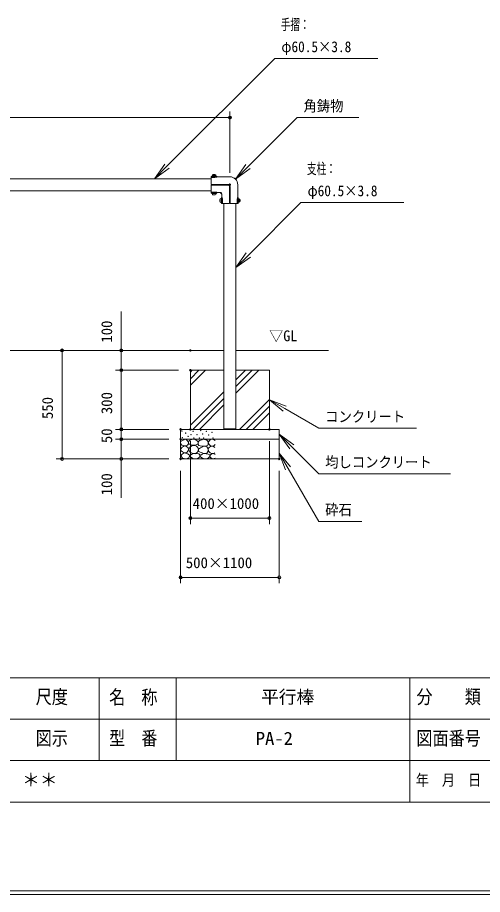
# Model space of a CAD drawing. Units: millimetres, scale not verified. Extents: x 0 to 420, y 0 to 297.
# Drawn here: x 201.5 to 280, y -0.3 to 147.8 of the extents above; entities that cross this region are included whole.
import ezdxf
from ezdxf.enums import TextEntityAlignment as Align

# ---------------------------------------------------------------- set-up
doc = ezdxf.new("R2010")
doc.units = ezdxf.units.MM
doc.header["$LTSCALE"] = 0.5
doc.header["$PDMODE"] = 32
doc.header["$PDSIZE"] = 0.25
for name, color, linetype, lineweight in [('DEFPOINTS_3', 7, 'Continuous', 0), ('LY_2', 7, 'Continuous', 0), ('LY_5', 7, 'Continuous', 0), ('LY_6', 7, 'Continuous', 0)]:
    doc.layers.add(name, color=color, linetype=linetype, lineweight=lineweight)
doc.layers.add('LY_4', color=7, linetype='Continuous')
doc.styles.add('ＭＳ ゴシック', font='')
doc.styles.get('ＭＳ ゴシック').set_extended_font_data('MS Gothic')

# ---------------------------------------------------------------- blocks, each defined once
blk = doc.blocks.new('-010-_DOTBLANK')
at = {"color": 7, "linetype": 'Continuous', "lineweight": 0}
blk.add_line((-0.5, 0), (-1, 0), dxfattribs=at)
blk.add_circle((0, 0), 0.5, dxfattribs=at)
blk = doc.blocks.new('-001-MS_2')
at = {"color": 7, "linetype": 'Continuous', "lineweight": 0}
for p, q in [((3.92, 89.34), (0.27, 83.88)), ((9.77, 93.38), (3.92, 89.34)), ((15.99, 96.86), (9.77, 93.38)), ((22.45, 99.4), (15.99, 96.86)), ((29.91, 96.94), (22.45, 99.4)), ((36.07, 92.11), (29.91, 96.94)), ((39.03, 87.18), (36.07, 92.11)), ((43.36, 91), (39.71, 84.09)), ((51.33, 96.79), (43.36, 91)), ((56.97, 98.88), (51.33, 96.79)), ((61.87, 99.49), (56.97, 98.88)), ((73.64, 97.86), (61.87, 99.49)), ((84.31, 91.65), (73.64, 97.86)), ((89.01, 86.31), (84.31, 91.65)), ((92.03, 89.85), (90.14, 85.46)), ((96.8, 93), (92.03, 89.85)), ((102.95, 95.22), (96.8, 93)), ((108.43, 97.47), (102.95, 95.22)), ((113.69, 99.7), (108.43, 97.47)), ((121.01, 98.66), (113.69, 99.7)), ((128.19, 96.48), (121.01, 98.66)), ((132.84, 94.49), (128.19, 96.48)), ((136.25, 92), (132.84, 94.49)), ((139.31, 87.51), (136.25, 92)), ((142.65, 88.94), (140.78, 82.21)), ((147.12, 94.25), (142.65, 88.94)), ((152.27, 97.95), (147.12, 94.25)), ((157.89, 99.64), (152.27, 97.95)), ((166.57, 98.15), (157.89, 99.64)), ((175, 93.3), (166.57, 98.15)), ((0.27, 83.88), (1.28, 76.29)), ((2.69, 52.66), (0.27, 45.85)), ((0.27, 45.85), (3.9, 41.03)), ((1.28, 76.29), (6.29, 69.94)), ((9.14, 59.48), (2.69, 52.66)), ((6.29, 69.94), (13.15, 67.35)), ((14.58, 63.66), (9.14, 59.48)), ((13.15, 67.35), (20.86, 67.08)), ((19.91, 66.45), (14.58, 63.66)), ((31.08, 63.24), (19.91, 66.45)), ((20.86, 67.08), (28.48, 67.69)), ((28.48, 67.69), (34.81, 70.25)), ((39.24, 55.99), (31.08, 63.24)), ((34.81, 70.25), (38.56, 75.54)), ((37.66, 39.2), (40.76, 47.48)), ((38.56, 75.54), (39.88, 81.98)), ((39.88, 81.98), (39.03, 87.18)), ((40.76, 47.48), (39.24, 55.99)), ((39.71, 84.09), (40.58, 80.12)), ((40.58, 80.12), (44.3, 75.71)), ((47.31, 59.54), (41.33, 48.68)), ((41.33, 48.68), (43.97, 41.48)), ((44.3, 75.71), (53.79, 70.93)), ((61.06, 67.6), (47.31, 59.54)), ((53.79, 70.93), (63.76, 69.49)), ((72.24, 68.87), (61.06, 67.6)), ((63.76, 69.49), (71.12, 69.32)), ((71.12, 69.32), (78.63, 70.84)), ((81.06, 65.44), (72.24, 68.87)), ((78.63, 70.84), (86.23, 75.46)), ((87.97, 57.29), (81.06, 65.44)), ((85.4, 34.78), (90.25, 46.52)), ((86.23, 75.46), (89.98, 81.65)), ((90.25, 46.52), (87.97, 57.29)), ((89.98, 81.65), (89.01, 86.31)), ((90.14, 85.46), (89.71, 79.83)), ((89.71, 79.83), (90, 73.7)), ((90, 73.7), (92.39, 68.55)), ((91.06, 48.76), (90.07, 43.23)), ((95.41, 53.53), (91.06, 48.76)), ((92.39, 68.55), (99.76, 65.68)), ((101.61, 57.14), (95.41, 53.53)), ((99.76, 65.68), (108.86, 65.33)), ((107.19, 60.29), (101.61, 57.14)), ((112.69, 63.08), (107.19, 60.29)), ((108.86, 65.33), (116.14, 64.75)), ((123.7, 64.21), (112.69, 63.08)), ((116.14, 64.75), (123.36, 64.44)), ((123.36, 64.44), (131.47, 65.82)), ((133.77, 60.92), (123.7, 64.21)), ((131.47, 65.82), (137.86, 69.63)), ((139.09, 54.29), (133.77, 60.92)), ((137.86, 69.63), (140.56, 75.29)), ((138.87, 35.72), (140.8, 45.79)), ((140.8, 45.79), (139.09, 54.29)), ((140.9, 81.8), (139.31, 87.51)), ((140.56, 75.29), (140.9, 81.8)), ((140.78, 82.21), (144.45, 73.44)), ((142.41, 54.25), (140.78, 47.04)), ((140.78, 47.04), (143.44, 38.43)), ((146.8, 60.03), (142.41, 54.25)), ((144.45, 73.44), (152.5, 67)), ((152.77, 63.87), (146.8, 60.03)), ((152.5, 67), (160.8, 64.62)), ((159.47, 65.1), (152.77, 63.87)), ((167.54, 62.64), (159.47, 65.1)), ((160.8, 64.62), (168.03, 65.73)), ((174.68, 57.18), (167.54, 62.64)), ((168.03, 65.73), (172.08, 69.11)), ((172.08, 69.11), (175, 73.65)), ((7.78, 24.5), (0.96, 15.68)), ((0.96, 15.68), (9.45, 4.41)), ((3.9, 41.03), (10.41, 36.67)), ((19.09, 30.52), (7.78, 24.5)), ((9.45, 4.41), (27.89, 0.3)), ((10.41, 36.67), (17.05, 32.38)), ((17.05, 32.38), (23.72, 30.33)), ((36.88, 25.89), (19.09, 30.52)), ((23.72, 30.33), (31.36, 32.78)), ((27.89, 0.3), (42.24, 6.41)), ((31.36, 32.78), (37.66, 39.2)), ((47.66, 16.78), (36.88, 25.89)), ((42.24, 6.41), (47.66, 16.78)), ((43.97, 41.48), (49.17, 35.16)), ((51.59, 21.5), (47.28, 16.1)), ((47.28, 16.1), (49.96, 11.42)), ((49.17, 35.16), (61.76, 28.31)), ((49.96, 11.42), (55.93, 6.91)), ((60.52, 25.56), (51.59, 21.5)), ((55.93, 6.91), (62.4, 3.07)), ((68.66, 27), (60.52, 25.56)), ((61.76, 28.31), (75.12, 27.32)), ((62.4, 3.07), (69.71, 0.69)), ((76.2, 26.37), (68.66, 27)), ((69.71, 0.69), (81.56, 0.93)), ((75.12, 27.32), (85.4, 34.78)), ((85.1, 27.83), (76.2, 26.37)), ((81.56, 0.93), (91.88, 5.02)), ((93.5, 25.29), (85.1, 27.83)), ((90.07, 43.23), (92.15, 37.68)), ((91.88, 5.02), (96.58, 9.83)), ((92.15, 37.68), (98.86, 33.92)), ((97.57, 20.71), (93.5, 25.29)), ((96.58, 9.83), (98.63, 15.56)), ((98.63, 15.56), (97.57, 20.71)), ((100.07, 17.31), (98.23, 13.88)), ((98.23, 13.88), (102.2, 8.39)), ((98.86, 33.92), (107.01, 32.27)), ((103.1, 19.83), (100.07, 17.31)), ((102.2, 8.39), (112.02, 4.15)), ((110.04, 24.61), (103.1, 19.83)), ((107.01, 32.27), (113.43, 30.11)), ((118.5, 28.21), (110.04, 24.61)), ((112.02, 4.15), (121.76, 0.92)), ((113.43, 30.11), (119.72, 27.95)), ((124.44, 26.75), (118.5, 28.21)), ((119.72, 27.95), (126.09, 26.92)), ((121.76, 0.92), (130.94, 0.37)), ((130.67, 25.5), (124.44, 26.75)), ((126.09, 26.92), (132.69, 28.49)), ((140.33, 24.68), (130.67, 25.5)), ((130.94, 0.37), (141.78, 4.87)), ((132.69, 28.49), (138.87, 35.72)), ((147.97, 20.91), (140.33, 24.68)), ((141.78, 4.87), (148.51, 12.53)), ((143.44, 38.43), (149.65, 31.51)), ((149.32, 16.52), (147.97, 20.91)), ((148.51, 12.53), (149.32, 16.52)), ((152.98, 22.43), (148.7, 15.67)), ((148.7, 15.67), (149.31, 12)), ((149.31, 12), (152.19, 7.75)), ((149.65, 31.51), (157.29, 27.64)), ((152.19, 7.75), (159.35, 2.28)), ((161.69, 26.76), (152.98, 22.43)), ((157.29, 27.64), (164.86, 26.76)), ((159.35, 2.28), (166.76, 0.46)), ((168.98, 25.96), (161.69, 26.76)), ((164.86, 26.76), (170.01, 28.2)), ((166.76, 0.46), (171.06, 1.51)), ((175, 22.64), (168.98, 25.96)), ((170.01, 28.2), (174.68, 30.88)), ((171.06, 1.51), (175, 3.63))]:
    blk.add_line(p, q, dxfattribs=at)
for centre in [(6.61, 142.18), (63.96, 139.96), (102.42, 144.09), (130.53, 139.5), (158.91, 135.17), (9.77, 107.32), (25.62, 130.77), (38.61, 113.98), (52.55, 123.48), (67.44, 106.37), (83.5, 123.55), (95.12, 106.52), (112.42, 127.06), (117.28, 105.98), (142.69, 120.85), (164.31, 105.98)]:
    blk.add_circle(centre, 1, dxfattribs=at)
blk = doc.blocks.new('-002-_U2')
at = {"color": 7, "linetype": 'Continuous', "lineweight": 0}
for p, q in [((-1, 0.1667), (0, 0)), ((0, 0), (-1, 0)), ((-1, -0.1667), (0, 0))]:
    blk.add_line(p, q, dxfattribs=at)

msp = doc.modelspace()

# ---------------------------------------------------------------- linework, layer by layer
at = {"layer": 'DEFPOINTS_3'}
msp.add_line((0.25, 0.3069), (420.25, 0.3069), dxfattribs=at)
at = {"layer": 'LY_2'}
for p, q in [((17.75, 36.3069), (402.75, 36.3069)), ((215.25, 36.3069), (215.25, 22.3069)), ((228.25, 36.3069), (228.25, 22.3069)), ((267.75, 36.3069), (267.75, 15.3069)), ((160.25, 29.3069), (215.25, 29.3069)), ((215.25, 29.3069), (332.75, 29.3069)), ((160.25, 22.3069), (402.75, 22.3069)), ((17.75, 15.3069), (402.75, 15.3069))]:
    msp.add_line(p, q, dxfattribs=at)
at = {"layer": 'LY_5'}
for p, q in [((73.8438, 120.5991), (234.1771, 120.5991)), ((234.1771, 119.6408), (234.1771, 120.9658)), ((234.6771, 120.8364), (234.1771, 120.8364)), ((235.1438, 120.9991), (234.2104, 120.9991)), ((235.0104, 121.0658), (234.3438, 121.0658)), ((234.3438, 120.9991), (234.3438, 121.0658)), ((235.0104, 120.9991), (234.3438, 120.9991)), ((234.3704, 121.0658), (234.3704, 121.1491)), ((234.3704, 121.1491), (234.9838, 121.1491)), ((234.3704, 121.0658), (234.9838, 121.0658)), ((234.3888, 121.1824), (234.9654, 121.1824)), ((234.3888, 121.1491), (234.3888, 121.1824)), ((234.3888, 121.1491), (234.9654, 121.1491)), ((234.5438, 121.3274), (234.8104, 121.3274)), ((234.6727, 121.1491), (234.6504, 121.0658)), ((234.7553, 120.8376), (234.6771, 120.8364)), ((234.7038, 121.1491), (234.6815, 121.0658)), ((234.8316, 120.8411), (234.7553, 120.8376)), ((234.9041, 120.8469), (234.8316, 120.8411)), ((234.971, 120.8548), (234.9041, 120.8469)), ((234.9654, 121.1491), (234.9654, 121.1824)), ((235.0307, 120.8645), (234.971, 120.8548)), ((234.9838, 121.0658), (234.9838, 121.1491)), ((235.0104, 120.9991), (235.0104, 121.0658)), ((235.0816, 120.876), (235.0307, 120.8645)), ((235.1226, 120.8888), (235.0816, 120.876)), ((235.1526, 120.9028), (235.1226, 120.8888)), ((235.171, 120.9174), (235.1526, 120.9028)), ((235.1771, 120.9324), (235.171, 120.9174)), ((235.1771, 120.9324), (235.1771, 120.9658)), ((235.1771, 120.9324), (237.3521, 120.9324)), ((238.1829, 120.642), (238.1888, 120.648)), ((238.2301, 120.6774), (238.1888, 120.648)), ((238.4304, 120.4771), (238.2301, 120.6774)), ((238.395, 120.4299), (238.401, 120.4358)), ((238.4304, 120.4771), (238.401, 120.4358)), ((155.0188, 118.5824), (234.1771, 118.5824)), ((234.1771, 119.6408), (237.0104, 119.6408)), ((234.1771, 118.2158), (234.1771, 119.5408)), ((234.1771, 119.5408), (237.0104, 119.5408)), ((237.2938, 116.4241), (237.2938, 119.2574)), ((237.3938, 116.4241), (237.3938, 119.2574)), ((238.6854, 117.4241), (238.6854, 119.5991)), ((234.6771, 118.3451), (234.1771, 118.3451)), ((235.1438, 118.1824), (234.2104, 118.1824)), ((235.0771, 118.1824), (234.2771, 118.1824)), ((234.2771, 118.0991), (234.2771, 118.1824)), ((234.2771, 118.0991), (235.0771, 118.0991)), ((234.3604, 118.0991), (234.4354, 118.0991)), ((234.9188, 118.0991), (234.4354, 118.0991)), ((234.8604, 117.8791), (234.4938, 117.8791)), ((234.7553, 118.3439), (234.6771, 118.3451)), ((234.8316, 118.3404), (234.7553, 118.3439)), ((234.9041, 118.3346), (234.8316, 118.3404)), ((234.971, 118.3268), (234.9041, 118.3346)), ((234.9938, 118.0991), (234.9188, 118.0991)), ((235.0307, 118.317), (234.971, 118.3268)), ((235.0816, 118.3055), (235.0307, 118.317)), ((235.0771, 118.0991), (235.0771, 118.1824)), ((235.1226, 118.2927), (235.0816, 118.3055)), ((235.1526, 118.2788), (235.1226, 118.2927)), ((235.171, 118.2641), (235.1526, 118.2788)), ((235.1771, 118.2491), (235.171, 118.2641)), ((235.1771, 118.2491), (235.8021, 118.2491)), ((235.1771, 118.2491), (235.1771, 118.2158)), ((235.6321, 116.7408), (235.6321, 117.1074)), ((235.7605, 118.2079), (235.79, 118.2491)), ((235.9609, 118.0075), (235.7605, 118.2079)), ((235.8521, 117.3241), (235.8521, 116.5241)), ((235.8521, 117.3241), (235.9354, 117.3241)), ((235.8521, 117.2408), (235.8521, 117.1658)), ((235.8521, 116.6824), (235.8521, 117.1658)), ((235.9354, 117.3908), (235.9354, 116.4574)), ((235.9354, 116.5241), (235.9354, 117.3241)), ((235.9609, 118.0075), (236.0021, 118.037)), ((236.0021, 117.4241), (235.9688, 117.4241)), ((236.0021, 117.4241), (236.0021, 118.0491)), ((236.0021, 117.4241), (236.0171, 117.4179)), ((236.0171, 117.4179), (236.0318, 117.3996)), ((236.0318, 117.3996), (236.0457, 117.3696)), ((236.0457, 117.3696), (236.0585, 117.3286)), ((236.0585, 117.3286), (236.07, 117.2777)), ((236.07, 117.2777), (236.0798, 117.218)), ((236.0798, 117.218), (236.0876, 117.1511)), ((236.0876, 117.1511), (236.0934, 117.0786)), ((236.0934, 117.0786), (236.0969, 117.0023)), ((238.5941, 117.0786), (238.5906, 117.0023)), ((238.5999, 117.1511), (238.5941, 117.0786)), ((238.6078, 117.218), (238.5999, 117.1511)), ((238.6176, 117.2777), (238.6078, 117.218)), ((238.629, 117.3286), (238.6176, 117.2777)), ((238.6419, 117.3696), (238.629, 117.3286)), ((238.6558, 117.3996), (238.6419, 117.3696)), ((238.6704, 117.4179), (238.6558, 117.3996)), ((238.6854, 117.4241), (238.6704, 117.4179)), ((238.6854, 117.4241), (238.7188, 117.4241)), ((238.7521, 117.3908), (238.7521, 116.4574)), ((238.7521, 116.5908), (238.7521, 117.2574)), ((238.7521, 117.2574), (238.8188, 117.2574)), ((238.8188, 116.5908), (238.8188, 117.2574)), ((238.8188, 117.2308), (238.9021, 117.2308)), ((238.8188, 117.2308), (238.8188, 116.6174)), ((238.9021, 117.2308), (238.9021, 116.6174)), ((238.9021, 117.2124), (238.9021, 116.6358)), ((238.9021, 117.2124), (238.9354, 117.2124)), ((238.9354, 117.2124), (238.9354, 116.6358)), ((239.0804, 117.0574), (239.0804, 116.7908)), ((235.8521, 116.6074), (235.8521, 116.6824)), ((235.8521, 116.5241), (235.9354, 116.5241)), ((237.2938, 116.4241), (235.9688, 116.4241)), ((236.0969, 117.0023), (236.0981, 116.9241)), ((236.0981, 116.9241), (236.0981, 116.4241)), ((236.3354, 78.2658), (236.3354, 116.4241)), ((238.7188, 116.4241), (237.3938, 116.4241)), ((238.3521, 78.2658), (238.3521, 116.4241)), ((238.5906, 117.0023), (238.5894, 116.9241)), ((238.5894, 116.9241), (238.5894, 116.4241)), ((238.7521, 116.5908), (238.8188, 116.5908)), ((238.9021, 116.9285), (238.8188, 116.9508)), ((238.9021, 116.8974), (238.8188, 116.9197)), ((238.8188, 116.6174), (238.9021, 116.6174)), ((238.9021, 116.6358), (238.9354, 116.6358)), ((236.3354, 91.5991), (155.0188, 91.5991)), ((254.0104, 91.5991), (238.3521, 91.5991)), ((236.3354, 88.2658), (230.6771, 88.2658)), ((230.6771, 88.2658), (230.6771, 78.2658)), ((244.0104, 88.2658), (238.3521, 88.2658)), ((238.3521, 84.3956), (242.2222, 88.2658)), ((238.3521, 85.5182), (241.0997, 88.2658)), ((238.3521, 86.6407), (239.9772, 88.2658)), ((244.0104, 78.2658), (244.0104, 88.2658)), ((238.9574, 78.2658), (244.0104, 83.3188)), ((240.08, 78.2658), (244.0104, 82.1962)), ((241.2025, 78.2658), (244.0104, 81.0737)), ((245.6771, 78.2658), (229.0104, 78.2658)), ((229.0104, 78.2658), (229.0104, 76.5991)), ((236.3354, 78.3658), (238.3521, 78.3658)), ((236.3354, 78.2658), (238.3521, 78.2658)), ((245.6771, 76.5991), (245.6771, 78.2658)), ((245.6771, 78.2658), (245.6771, 76.5991)), ((245.6771, 76.5991), (245.6771, 77.4324)), ((245.6771, 76.5991), (229.0104, 76.5991)), ((229.0104, 76.5991), (229.0104, 73.2658)), ((245.6771, 73.2658), (245.6771, 76.5991)), ((229.0104, 73.2658), (245.6771, 73.2658)), ((1.252, -0.3069), (419.248, -0.3069))]:
    msp.add_line(p, q, dxfattribs=at)
for centre, radius, start, end in [((234.2104, 120.9658), 0.0333, 90, 180), ((234.6771, 121.0296), 0.3263, 114.11411, 152.06758), ((234.6771, 121.0296), 0.3263, 27.93242, 65.88589), ((235.1438, 120.9658), 0.0333, 0, 90), ((237.3521, 119.5991), 1.3333, 0, 90), ((237.0104, 119.2574), 0.3833, 0, 90), ((237.0104, 119.2574), 0.2833, 0, 90), ((234.2104, 118.2158), 0.0333, 180, 270), ((234.3604, 118.0658), 0.0333, 90, 202.30281), ((234.638, 118.1796), 0.3333, 202.30281, 244.36275), ((234.7162, 118.1796), 0.3333, 295.63725, 337.69719), ((234.9938, 118.0658), 0.0333, 337.69719, 90), ((235.1438, 118.2158), 0.0333, 270, 0), ((235.9326, 116.9632), 0.3333, 112.30281, 154.36275), ((235.8021, 118.0491), 0.2, 0, 90), ((235.8188, 117.2408), 0.0333, 0, 112.30281), ((235.9688, 117.3908), 0.0333, 90, 180), ((238.7188, 117.3908), 0.0333, 0, 90), ((238.7826, 116.9241), 0.3263, 24.11411, 62.06758), ((235.9326, 116.885), 0.3333, 205.63725, 247.69719), ((235.8188, 116.6074), 0.0333, 247.69719, 0), ((235.9688, 116.4574), 0.0333, 180, 270), ((238.7188, 116.4574), 0.0333, 270, 0), ((238.7826, 116.9241), 0.3263, 297.93242, 335.88589)]:
    msp.add_arc(centre, radius, start, end, dxfattribs=at)
at = {"layer": 'LY_6'}
for p, q in [((226.7193, 122.7204), (244.9313, 140.9324)), ((244.9313, 140.9324), (245.9313, 140.9324)), ((245.9313, 140.9324), (262.3267, 140.9324)), ((237.3438, 121.5908), (237.3438, 131.9324)), ((70.6771, 130.9324), (237.3438, 130.9324)), ((240.4162, 122.6632), (248.6854, 130.9324)), ((248.6854, 130.9324), (249.6854, 130.9324)), ((249.6854, 130.9324), (259.1387, 130.9324)), ((240.4734, 107.7163), (249.3563, 116.5991)), ((249.3563, 116.5991), (250.3563, 116.5991)), ((250.3563, 116.5991), (266.7517, 116.5991)), ((219.0104, 91.5991), (219.0104, 98.1848)), ((228.6771, 91.5991), (208.0104, 91.5991)), ((209.0104, 73.2658), (209.0104, 91.5991)), ((228.6771, 91.5991), (218.0104, 91.5991)), ((219.0104, 88.2658), (219.0104, 91.5991)), ((228.6771, 88.2658), (218.0104, 88.2658)), ((228.6771, 88.2658), (218.0104, 88.2658)), ((219.0104, 78.2658), (219.0104, 88.2658)), ((230.6771, 85.7009), (233.242, 88.2658)), ((230.6771, 86.8234), (232.1195, 88.2658)), ((230.6771, 87.9459), (230.9969, 88.2658)), ((230.6771, 78.9657), (236.3354, 84.624)), ((231.0997, 78.2658), (236.3354, 83.5015)), ((232.2222, 78.2658), (236.3354, 82.379)), ((246.6085, 81.7658), (252.3438, 78.4545)), ((219.0104, 78.2658), (219.0104, 81.2658)), ((219.0104, 78.2658), (219.0104, 79.3372)), ((227.0104, 78.2658), (218.0104, 78.2658)), ((227.0104, 78.2658), (218.0104, 78.2658)), ((219.0104, 76.5991), (219.0104, 78.2658)), ((252.3438, 78.4545), (253.3438, 78.4545)), ((253.3438, 78.4545), (268.8698, 78.4545)), ((227.0104, 76.5991), (218.0104, 76.5991)), ((227.0104, 76.5991), (218.0104, 76.5991)), ((219.0104, 76.5991), (219.0104, 73.5991)), ((219.0104, 73.2658), (219.0104, 76.5991)), ((230.6771, 76.2658), (230.6771, 62.2658)), ((244.0104, 76.2658), (244.0104, 62.2658)), ((247.7994, 75.3227), (252.3438, 70.7658)), ((227.0104, 73.2658), (208.0104, 73.2658)), ((227.0104, 73.2658), (218.0104, 73.2658)), ((219.0104, 66.6801), (219.0104, 73.2658)), ((229.0104, 71.2658), (229.0104, 52.2658)), ((245.6771, 71.2658), (245.6771, 52.2658)), ((247.1771, 71.6677), (252.3438, 62.7188)), ((252.3438, 70.7658), (253.3438, 70.7658)), ((253.3438, 70.7658), (274.5938, 70.7658)), ((244.0104, 63.2658), (230.6771, 63.2658)), ((252.3438, 62.7188), (253.3438, 62.7188)), ((253.3438, 62.7188), (259.629, 62.7188)), ((245.6771, 53.2658), (229.0104, 53.2658))]:
    msp.add_line(p, q, dxfattribs=at)
for p in [(237.3438, 130.9324), (237.3438, 119.5908), (209.0104, 91.5991), (219.0104, 91.5991), (230.6771, 91.5991), (230.6771, 91.5991), (219.0104, 88.2658), (230.6771, 88.2658), (230.6771, 88.2658), (219.0104, 78.2658), (229.0104, 78.2658), (229.0104, 78.2658), (230.6771, 78.2658), (244.0104, 78.2658), (219.0104, 76.5991), (229.0104, 76.5991), (229.0104, 76.5991), (229.0104, 73.2658), (229.0104, 73.2658), (229.0104, 73.2658), (245.6771, 73.2658), (230.6771, 63.2658), (229.0104, 53.2658)]:
    msp.add_point(p, dxfattribs=at)

# ---------------------------------------------------------------- block references
for name, p, xscale, yscale in [('-010-_DOTBLANK', (237.3438, 130.9324), 0.5, 0.5), ('-001-MS_2', (229.0104, 73.2658), 0.033333, 0.033333), ('-010-_DOTBLANK', (244.0104, 63.2658), 0.5, 0.5), ('-010-_DOTBLANK', (245.6771, 53.2658), 0.5, 0.5)]:
    msp.add_blockref(name, p, dxfattribs=dict(at, xscale=xscale, yscale=yscale))
for name, p, xscale, yscale, rotation in [('-002-_U2', (224.5979, 120.5991), 3, 3, 225), ('-002-_U2', (238.2949, 120.5419), 3, 3, 225), ('-002-_U2', (238.3521, 105.5949), 3, 3, 225), ('-010-_DOTBLANK', (209.0104, 91.5991), 0.5, 0.5, 90), ('-010-_DOTBLANK', (219.0104, 91.5991), 0.5, 0.5, 90), ('-010-_DOTBLANK', (219.0104, 88.2658), 0.5, 0.5, 270), ('-010-_DOTBLANK', (219.0104, 88.2658), 0.5, 0.5, 90), ('-002-_U2', (244.0104, 83.2658), 3, 3, 150), ('-010-_DOTBLANK', (219.0104, 78.2658), 0.5, 0.5, 270), ('-010-_DOTBLANK', (219.0104, 78.2658), 0.5, 0.5, 270), ('-002-_U2', (245.681, 77.4469), 3, 3, 134.92104), ('-010-_DOTBLANK', (219.0104, 76.5991), 0.5, 0.5, 90), ('-010-_DOTBLANK', (219.0104, 76.5991), 0.5, 0.5, 90), ('-002-_U2', (245.6771, 74.2658), 3, 3, 120), ('-010-_DOTBLANK', (209.0104, 73.2658), 0.5, 0.5, 270), ('-010-_DOTBLANK', (219.0104, 73.2658), 0.5, 0.5, 270), ('-010-_DOTBLANK', (230.6771, 63.2658), 0.5, 0.5, 180), ('-010-_DOTBLANK', (229.0104, 53.2658), 0.5, 0.5, 180)]:
    msp.add_blockref(name, p, dxfattribs=dict(at, xscale=xscale, yscale=yscale, rotation=rotation))

# ---------------------------------------------------------------- texts
at = {"layer": 'LY_2', "style": 'ＭＳ ゴシック', "width": 0.85}
for s, height, p in [('尺度', 2.346, (204.55, 31.2069)), ('名\u3000称', 2.346, (216.95, 31.1429)), ('分\u3000\u3000類', 2.346, (268.85, 31.2069)), ('図示', 2.346, (204.55, 24.2069)), ('型\u3000番', 2.346, (216.95, 24.2069)), ('図面番号', 2.346, (268.85, 24.2069)), ('年\u3000月\u3000日', 1.906, (268.75, 17.5069))]:
    msp.add_text(s, height=height, dxfattribs=at).set_placement(p, align=Align.BOTTOM_LEFT)
at = {"layer": 'LY_4', "style": 'ＭＳ ゴシック'}
for s, p in [('平行棒', (242.6, 31.3069)), ('＊＊', (202.25, 17.3069))]:
    msp.add_text(s, height=2.199, dxfattribs=at).set_placement(p, align=Align.BOTTOM_LEFT)
at = {"layer": 'LY_4', "style": 'ＭＳ ゴシック', "width": 1.05}
msp.add_text('PA-2', height=2.199, dxfattribs=at).set_placement((241.7143, 24.3069), align=Align.BOTTOM_LEFT)
at = {"layer": 'LY_6', "style": 'ＭＳ ゴシック'}
for s, width, p in [('手摺：', 0.65, (245.936, 145.1824)), ('φ60.5×3.8', 0.9, (246.0415, 141.4324)), ('角鋳物', 0.9, (249.7854, 131.4324)), ('支柱：', 0.65, (250.361, 120.8491)), ('φ60.5×3.8', 0.9, (250.4665, 117.0991)), ('▽GL', 0.95, (243.9856, 92.5991)), ('コンクリート', 0.9, (253.4438, 78.9545)), ('均しコンクリート', 0.9, (253.4438, 71.2658)), ('砕石', 0.9, (253.4438, 63.2188))]:
    msp.add_text(s, height=1.833, dxfattribs=dict(at, width=width)).set_placement(p, align=Align.BOTTOM_LEFT)
for s, p in [('100', (218.0104, 92.9002)), ('550', (208.0104, 79.9955)), ('300', (218.0104, 80.8288)), ('50', (218.0104, 75.9351)), ('100', (218.0104, 67.1097))]:
    msp.add_text(s, height=1.833, rotation=90, dxfattribs=at).set_placement(p, align=Align.BOTTOM_LEFT)
for s, p in [('400×1000', (231.058, 64.2658)), ('500×1100', (229.9014, 54.2658))]:
    msp.add_text(s, height=1.833, dxfattribs=at).set_placement(p, align=Align.BOTTOM_LEFT)

doc.saveas('drawing.dxf')
